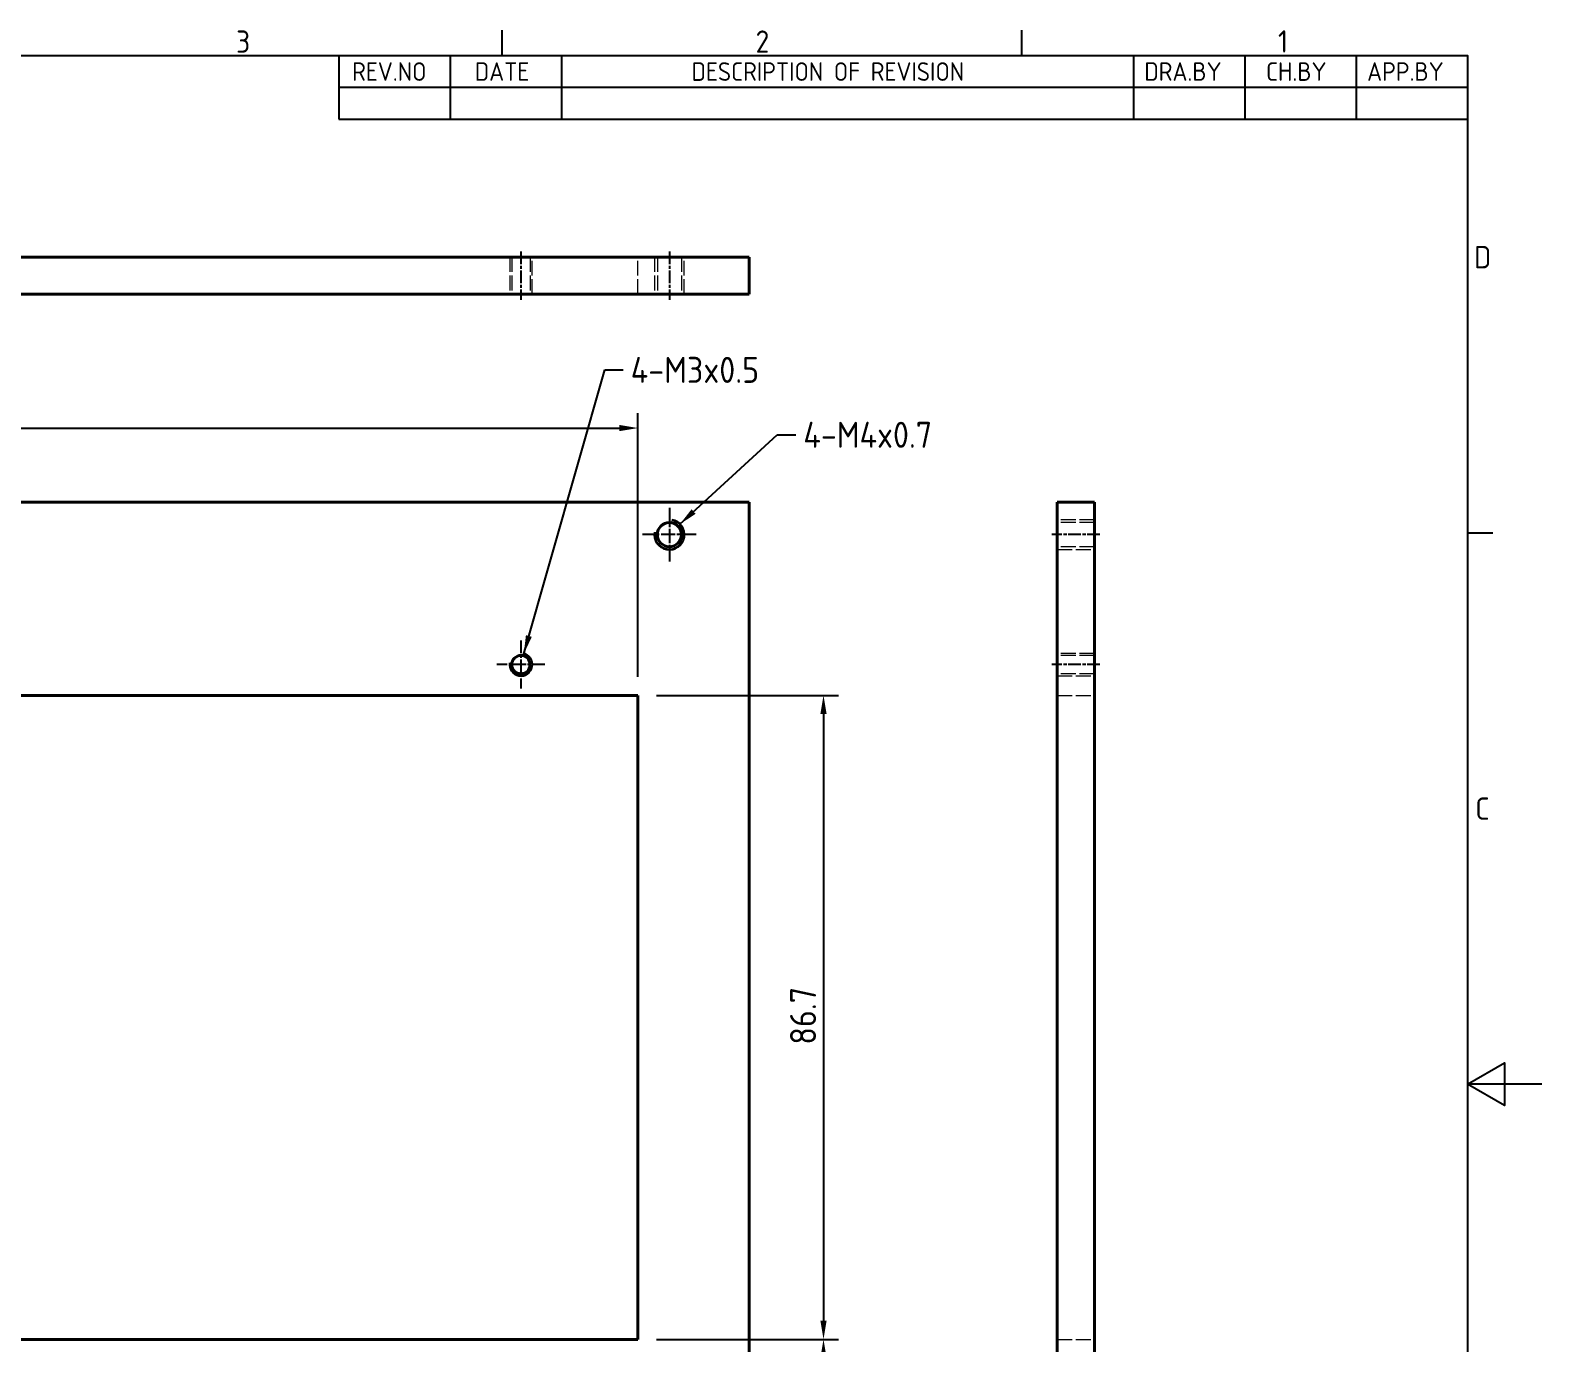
# Model space of a CAD drawing. Header units: millimetres. Extents: x 0 to 420, y 0 to 297.
# Drawn here: x 216.4 to 420, y 113.7 to 290.4 of the extents above; entities that cross this region are included whole.
import ezdxf

# ---------------------------------------------------------------- set-up
doc = ezdxf.new("R2010")
doc.units = ezdxf.units.MM
doc.linetypes.add('CHAIN', pattern=[0.35429999999999995, 0.2362, -0.0295, 0.0591, -0.0295])
doc.linetypes.add('DASHED', pattern=[0.2067, 0.1654, -0.0413])
doc.layers.get('0').update_dxf_attribs({"color": 3, "lineweight": 25})
for name, color, linetype, lineweight in [('가려진 것(ISO)', 2, 'DASHED', 18), ('가시적인 것(ISO)', 3, 'Continuous', 40), ('가시적인 좁은 것(ISO)', 3, 'Continuous', 35), ('경계(ISO)', 7, 'Continuous', 25), ('기호(ISO)', 5, 'Continuous', 25), ('중심 표식(ISO)', 1, 'Continuous', 25), ('중심선(ISO)', 1, 'Continuous', 25), ('치수(ISO)', 2, 'Continuous', 25)]:
    doc.layers.add(name, color=color, linetype=linetype, lineweight=lineweight)
doc.styles.add('ISO Proportiona M2B', font='isocp.shx')
doc.styles.add('문자 텍스트_M2B', font='isocp.shx')
doc.styles.add('치수 텍스트_PSTEK_POSCO', font='isocp.shx')
doc.dimstyles.new('치수_PSTEK_POSCO', dxfattribs={"dimtxt": 3.5, "dimasz": 2.5, "dimexe": 2, "dimexo": 2.5, "dimgap": 1, "dimtad": 1, "dimrnd": 1e-08, "dimdsep": 46, "dimtxsty": '치수 텍스트_PSTEK_POSCO', "dimcen": 0.09, "dimdle": 10, "dimclrd": 7, "dimclre": 7, "dimclrt": 2, "dimadec": 1, "dimazin": 2, "dimtfac": 1, "dimtmove": 0, "dimatfit": 3, "dimfxl": 0, "dimtolj": 1, "dimlwd": -1, "dimlwe": -1, "dimarcsym": 0})
doc.dimstyles.new('치수_PSTEK_POSCO$7', dxfattribs={"dimtxt": 3.5, "dimasz": 2.5, "dimexe": 2, "dimexo": 2.5, "dimgap": 1, "dimtad": 1, "dimrnd": 1e-08, "dimdsep": 46, "dimtxsty": '치수 텍스트_PSTEK_POSCO', "dimcen": 0.09, "dimdle": 10, "dimclrd": 7, "dimclre": 7, "dimclrt": 2, "dimadec": 1, "dimazin": 2, "dimtfac": 1, "dimtmove": 0, "dimatfit": 3, "dimfxl": 0, "dimtolj": 1, "dimlwd": -1, "dimlwe": -1, "dimarcsym": 0})

# ---------------------------------------------------------------- blocks, each defined once
blk = doc.blocks.new('경계 Default Border')
at = {"layer": '경계(ISO)'}
for p, q in [((280, 287.0000076293945), (280, 290.4000091552734)), ((350, 287.0000076293945), (350, 290.4000091552734)), ((410, 222.7499961853027), (413.4000015258789, 222.7499961853027))]:
    blk.add_line(p, q, dxfattribs=at)
at = {"layer": '경계(ISO)', "flags": 128}
for points in [[(10, 10), (10, 287.0000076293945), (410, 287.0000076293945), (410, 10), (10, 10)], [(420, 148.5000038146973), (410, 148.5000038146973), (415, 151.3867473602295), (415, 145.6132507324219), (410, 148.5000038146973)]]:
    blk.add_lwpolyline(points, dxfattribs=at)
at = {"layer": '경계(ISO)', "color": 2, "char_height": 3.00000011920929, "attachment_point": 7, "style": '문자 텍스트_M2B'}
for s, insert in [('3', (244.1685395229535, 287.3713945155963)), ('2', (314.127739416884, 287.3713945155963)), ('1', (384.4860661041481, 287.4)), ('D', (410.878270202895, 258.3463944559917)), ('C', (411.0445395201643, 184.0963944559917))]:
    blk.add_mtext(s, dxfattribs=dict(at, insert=insert))
blk = doc.blocks.new('*D32')
at = {"layer": 'Defpoints', "color": 0, "transparency": 16777216}
for p in [(298.2714809626709, 236.8357417244232), (106.7714809626709, 200.8357417244233), (298.2714809626709, 200.8357417244233)]:
    blk.add_point(p, dxfattribs=at)
at = {"layer": '치수(ISO)', "color": 7, "transparency": 16777216}
for p, q in [((106.7714809626709, 203.3357417244233), (106.7714809626709, 238.8357417244232)), ((298.2714809626709, 203.3357417244233), (298.2714809626709, 238.8357417244232)), ((109.2714809626709, 236.8357417244232), (295.7714809626709, 236.8357417244232))]:
    blk.add_line(p, q, dxfattribs=at)
for points in [[(109.2714809626709, 237.2524083910899), (109.2714809626709, 236.4190750577565), (106.7714809626709, 236.8357417244232)], [(295.7714809626709, 237.2524083910899), (295.7714809626709, 236.4190750577565), (298.2714809626709, 236.8357417244232)]]:
    blk.add_solid(points, dxfattribs=at)
at = {"layer": '치수(ISO)', "color": 2, "transparency": 16777216, "insert": (198.2428785108906, 239.5857417244232), "char_height": 3.5, "attachment_point": 4, "style": '치수 텍스트_PSTEK_POSCO'}
blk.add_mtext('\\A1;191.5', dxfattribs=at)
blk = doc.blocks.new('*D33')
at = {"layer": 'Defpoints', "color": 0, "transparency": 16777216}
for p in [(298.2714809626709, 114.1357417244233), (323.2714809626709, 114.1357417244233), (313.2714809626709, 88.1357417244233)]:
    blk.add_point(p, dxfattribs=at)
at = {"layer": '치수(ISO)', "color": 7, "transparency": 16777216}
for p, q in [((300.7714809626709, 114.1357417244233), (325.2714809626709, 114.1357417244233)), ((323.2714809626709, 90.6357417244233), (323.2714809626709, 111.6357417244233)), ((315.7714809626709, 88.1357417244233), (325.2714809626709, 88.1357417244233))]:
    blk.add_line(p, q, dxfattribs=at)
for points in [[(322.8548142960042, 111.6357417244233), (323.6881476293375, 111.6357417244233), (323.2714809626709, 114.1357417244233)], [(322.8548142960042, 90.6357417244233), (323.6881476293375, 90.6357417244233), (323.2714809626709, 88.1357417244233)]]:
    blk.add_solid(points, dxfattribs=at)
at = {"layer": '치수(ISO)', "color": 2, "transparency": 16777216, "insert": (320.5211364744819, 99.07949172442328), "char_height": 3.5, "attachment_point": 4, "rotation": 90, "style": '치수 텍스트_PSTEK_POSCO'}
blk.add_mtext('\\A1;26', dxfattribs=at)
blk = doc.blocks.new('*D34')
at = {"layer": 'Defpoints', "color": 0, "transparency": 16777216}
for p in [(298.2714809626709, 200.8357417244233), (298.2714809626709, 114.1357417244233), (323.2714809626709, 114.1357417244233)]:
    blk.add_point(p, dxfattribs=at)
at = {"layer": '치수(ISO)', "color": 7, "transparency": 16777216}
for p, q in [((300.7714809626709, 200.8357417244233), (325.2714809626709, 200.8357417244232)), ((323.2714809626709, 198.3357417244232), (323.2714809626709, 116.6357417244233)), ((300.7714809626709, 114.1357417244233), (325.2714809626709, 114.1357417244233))]:
    blk.add_line(p, q, dxfattribs=at)
for points in [[(322.8548142960042, 198.3357417244232), (323.6881476293376, 198.3357417244232), (323.2714809626709, 200.8357417244232)], [(322.8548142960042, 116.6357417244233), (323.6881476293375, 116.6357417244233), (323.2714809626709, 114.1357417244233)]]:
    blk.add_solid(points, dxfattribs=at)
at = {"layer": '치수(ISO)', "color": 2, "transparency": 16777216, "insert": (320.5214809626709, 153.8107417244233), "char_height": 3.5, "attachment_point": 4, "rotation": 90, "style": '치수 텍스트_PSTEK_POSCO'}
blk.add_mtext('\\A1;86.7', dxfattribs=at)

msp = doc.modelspace()

# ---------------------------------------------------------------- linework, layer by layer
at = {"layer": '가려진 것(ISO)', "ltscale": 12.09482383728027}
for p, q in [((281.0214809627005, 259.8650158155918), (281.0214809627005, 254.8650158155918)), ((281.2919809627004, 259.8650158155918), (281.2919809627004, 254.8650158155918)), ((283.7509809627005, 259.8650158155918), (283.7509809627005, 254.8650158155918)), ((284.0214809627005, 254.8650158155918), (284.0214809627005, 259.8650158155918)), ((298.2714809627005, 254.8650158155906), (298.2714809627005, 259.8650158155906)), ((300.5214809627005, 259.865015815597), (300.5214809627005, 254.865015815597)), ((300.9004809627004, 259.865015815597), (300.9004809627004, 254.865015815597)), ((304.1424809627005, 259.865015815597), (304.1424809627005, 254.865015815597)), ((304.5214809627005, 254.865015815597), (304.5214809627005, 259.865015815597)), ((359.7530212241023, 224.4857417244233), (354.7530212241023, 224.4857417244233)), ((359.7530212241023, 224.1067417244233), (354.7530212241023, 224.1067417244233)), ((359.7530212241023, 220.8647417244233), (354.7530212241023, 220.8647417244233)), ((354.7530212241023, 220.4857417244233), (359.7530212241023, 220.4857417244233)), ((359.7530212240964, 206.4857417244233), (354.7530212240964, 206.4857417244233)), ((359.7530212240964, 206.2152417244233), (354.7530212240964, 206.2152417244233)), ((359.7530212240964, 203.7562417244233), (354.7530212240964, 203.7562417244233)), ((354.7530212240964, 203.4857417244233), (359.7530212240964, 203.4857417244233)), ((354.7530212241011, 200.8357417244233), (359.7530212241011, 200.8357417244233)), ((354.7530212241011, 114.1357417244233), (359.7530212241011, 114.1357417244233))]:
    msp.add_line(p, q, dxfattribs=at)
at = {"layer": '가시적인 것(ISO)'}
for p, q in [((91.77148096270047, 259.8650158155983), (313.2714809627004, 259.8650158155983)), ((313.2714809627004, 254.8650158155983), (313.2714809627004, 259.8650158155983)), ((313.2714809627004, 254.8650158155983), (91.77148096270045, 254.8650158155983)), ((313.2714809626708, 226.8357417244233), (91.77148096267082, 226.8357417244232)), ((313.2714809626709, 88.1357417244233), (313.2714809626708, 226.8357417244233)), ((354.7530212241055, 226.8357417244233), (359.7530212241055, 226.8357417244233)), ((354.7530212241055, 88.1357417244233), (354.7530212241055, 226.8357417244233)), ((359.7530212241055, 226.8357417244233), (359.7530212241055, 88.1357417244233)), ((106.7714809626709, 200.8357417244233), (298.2714809626709, 200.8357417244233)), ((298.2714809626709, 200.8357417244233), (298.2714809626709, 114.1357417244233)), ((298.2714809626709, 114.1357417244233), (106.7714809626709, 114.1357417244233))]:
    msp.add_line(p, q, dxfattribs=at)
for centre, radius in [((302.5214809626709, 222.4857417244233), 1.621), ((282.5214809626709, 204.9857417244233), 1.2295)]:
    msp.add_circle(centre, radius, dxfattribs=at)
at = {"layer": '가시적인 좁은 것(ISO)'}
for centre, radius, start, end in [((302.5214809626709, 222.4857417244233), 1.999999999999998, 170.0000000000025, 79.99999999995072), ((282.5214809626709, 204.9857417244233), 1.500000000000001, 170.0000000000031, 79.99999999995175)]:
    msp.add_arc(centre, radius, start, end, dxfattribs=at)
at = {"layer": '기호(ISO)'}
for p, q in [((258, 287.0000076293945), (410, 287.0000076293945)), ((258, 287.0000076293945), (258, 282.7200076293945)), ((273, 287.0000076293945), (273, 282.7200076293945)), ((288, 287.0000076293945), (288, 282.7200076293945)), ((365, 287.0000076293945), (365, 282.7200076293945)), ((380, 287.0000076293945), (380, 282.7200076293945)), ((395, 287.0000076293945), (395, 282.7200076293945)), ((410, 287.0000076293945), (410, 282.7200076293945)), ((258, 282.7200076293945), (410, 282.7200076293945)), ((258, 282.7200076293945), (258, 278.4400076293945)), ((273, 282.7200076293945), (273, 278.4400076293945)), ((288, 282.7200076293945), (288, 278.4400076293945)), ((365, 282.7200076293945), (365, 278.4400076293945)), ((380, 282.7200076293945), (380, 278.4400076293945)), ((395, 282.7200076293945), (395, 278.4400076293945)), ((410, 282.7200076293945), (410, 278.4400076293945)), ((258, 278.4400076293945), (410, 278.4400076293945))]:
    msp.add_line(p, q, dxfattribs=at)
at = {"layer": '중심 표식(ISO)', "linetype": 'CHAIN', "ltscale": 8.047264099121094}
for p, q in [((302.5214809626709, 226.1067417244233), (302.5214809626709, 218.8647417244233)), ((306.1424809626708, 222.4857417244233), (298.9004809626708, 222.4857417244233))]:
    msp.add_line(p, q, dxfattribs=at)
at = {"layer": '중심 표식(ISO)', "linetype": 'CHAIN', "ltscale": 7.177188873291016}
for p, q in [((282.5214809626709, 208.2152417244233), (282.5214809626709, 201.7562417244233)), ((285.7509809626708, 204.9857417244233), (279.2919809626709, 204.9857417244233))]:
    msp.add_line(p, q, dxfattribs=at)
at = {"layer": '중심선(ISO)', "linetype": 'CHAIN', "ltscale": 7.222748279571533}
for p, q in [((282.5214809627005, 260.6150158155918), (282.5214809627005, 254.1150158155918)), ((302.5214809627005, 260.615015815597), (302.5214809627005, 254.115015815597)), ((360.5030212241023, 222.4857417244233), (354.0030212241022, 222.4857417244233)), ((360.5030212240964, 204.9857417244233), (354.0030212240964, 204.9857417244233))]:
    msp.add_line(p, q, dxfattribs=at)

# ---------------------------------------------------------------- block references
msp.add_blockref('경계 Default Border', (0, 0))

# ---------------------------------------------------------------- texts
at = {"layer": '기호(ISO)', "color": 2, "char_height": 2.5, "attachment_point": 7, "style": 'ISO Proportiona M2B'}
for s, insert in [('REV.NO', (259.7871163682308, 283.5831900503393)), ('DATE', (276.3142317728366, 283.5831900503393)), ('DESCRIPTION OF REVISION', (305.5070204333629, 283.5831900503393)), ('DRA.BY', (366.4757339553204, 283.5831900503393)), ('CH.BY', (382.8642915086117, 283.5831900503393)), ('APP.BY', (396.4777339604404, 283.5831900503393))]:
    msp.add_mtext(s, dxfattribs=dict(at, insert=insert))
at = {"layer": '기호(ISO)', "color": 2, "char_height": 3.499999940395355, "attachment_point": 4, "line_spacing_factor": 0.612500011920929, "style": '치수 텍스트_PSTEK_POSCO'}
for s, insert, width in [('{4-M3x0.5}', (297.3113319188064, 244.6665087079904), 21.61026861667633), ('{4-M4x0.7}', (320.553876998641, 235.9306327696026), 22.00211009979249)]:
    msp.add_mtext(s, dxfattribs=dict(at, insert=insert, width=width))

# ---------------------------------------------------------------- dimensions: what is measured, and where the dimension line sits
at = {"layer": '치수(ISO)', "color": 7}
for base, p1, p2, angle, picture, middle in [((298.2714809626709, 236.8357417244232), (106.7714809626709, 200.8357417244233), (298.2714809626709, 200.8357417244233), 180, '*D32', (202.5214809626709, 236.8357417244232)), ((323.2714809626709, 114.1357417244233), (298.2714809626709, 200.8357417244233), (298.2714809626709, 114.1357417244233), 90, '*D34', (323.2714809626709, 157.4857417244233)), ((323.2714809626709, 114.1357417244233), (313.2714809626709, 88.1357417244233), (298.2714809626709, 114.1357417244233), 270, '*D33', (323.2714809626709, 101.1357417244233))]:
    dim = msp.add_linear_dim(base=base, p1=p1, p2=p2, angle=angle, dimstyle='치수_PSTEK_POSCO', override={"dimdec": 2, "dimtp": 0, "dimtm": -0, "dimtdec": 2, "dimtofl": 0, "dimatfit": 1}, dxfattribs=at)
    dim.commit()
    dim.dimension.update_dxf_attribs({"geometry": picture, "text_midpoint": middle, "dimtype": 160})

# ---------------------------------------------------------------- leaders
at = {"layer": '기호(ISO)', "color": 7, "annotation_type": 0, "has_hookline": 1, "hookline_direction": 0}
for points, text_width in [([(282.909709530325, 206.4346304638568), (293.8113319188064, 244.6665087079904), (296.3113319188064, 244.6665087079904)], 18.34497443441753), ([(303.9356945250441, 223.8999552867962), (317.053876998641, 235.9306327696026), (319.553876998641, 235.9306327696026)], 18.54999968409539)]:
    msp.add_leader(points, dimstyle='치수_PSTEK_POSCO$7', override={"dimtad": 0}, dxfattribs=dict(at, text_width=text_width))

doc.saveas('drawing.dxf')
